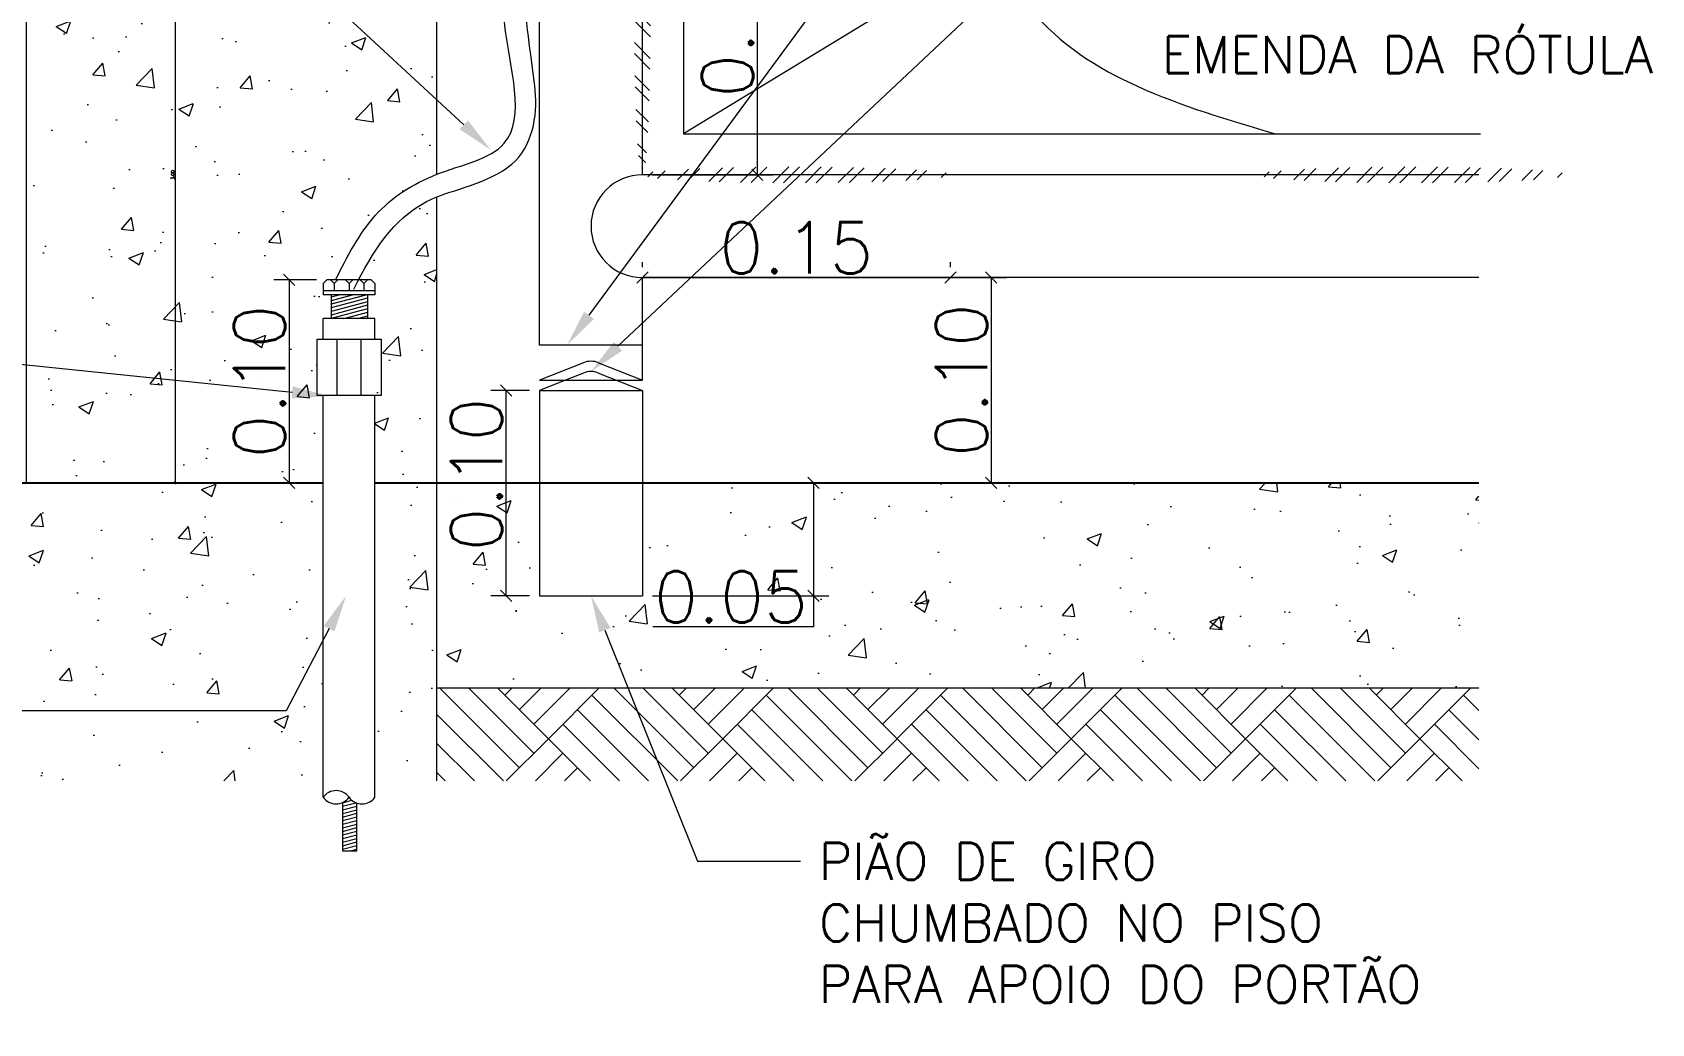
# Model space of a CAD drawing. Header units: inches. Extents: x -7660 to 802, y -193 to 3.
# Drawn here: x 673.28 to 681.22, y -144.11 to -139.25 of the extents above; entities that cross this region are included whole.
import ezdxf
from ezdxf import colors
from ezdxf.entities.mleader import LeaderData, LeaderLine
from ezdxf.math import Vec2, Vec3

# ---------------------------------------------------------------- set-up
doc = ezdxf.new("R2010")
doc.units = ezdxf.units.IN
doc.header["$MEASUREMENT"] = 0
for name, color, linetype in [('COTAS', 8, 'Continuous'), ('T4U-CHAMADA', 7, 'Continuous'), ('T4U-CONCRETO', 4, 'Continuous'), ('T4U-COTA', 9, 'Continuous'), ('T4U-Hachura', 9, 'Continuous'), ('T4U-Portão', 105, 'Continuous'), ('T4U-TERRENO', 7, 'Continuous')]:
    doc.layers.add(name, color=color, linetype=linetype)
doc.styles.add('ROMANS', font='romans.shx', dxfattribs={"height": 10})
doc.dimstyles.new('T4U-COTA 1-50', dxfattribs={"dimscale": 0.5, "dimtxt": 0.15, "dimasz": 0.11, "dimexe": 0.15, "dimexo": 0.1, "dimgap": 0.04, "dimtad": 1, "dimtoh": 1, "dimzin": 0, "dimdsep": 46, "dimtxsty": 'ROMANS', "dimblk": 'OBLIQUE', "dimcen": 0.1, "dimclrt": 1, "dimazin": 0, "dimtfac": 1, "dimtofl": 0, "dimtmove": 0, "dimatfit": 3, "dimfxl": 1, "dimtolj": 1, "dimtzin": 0, "dimarcsym": 0})
pattern_1 = [(50, (426.1355, -456.9107), (0.7172602, -0.06275213), [0.075, -0.825]), (355, (426.1355, -456.9107), (-0.1387513, 0.7521921), [0.06, -0.66]), (100.4514, (426.19526, -456.9159), (0.5785094, 0.68943954), [0.0637402, -0.7011421]), (46.1842, (426.1355, -456.7107), (1.067241, -0.165519), [0.1125, -1.2375]), (96.6356, (426.2244, -456.7245), (0.9346627, 0.9741179), [0.0956103, -1.051713]), (351.1842, (426.1355, -456.7107), (0.934662, 0.9741186), [0.09, -0.99]), (21, (426.2355, -456.7607), (0.59690705, -0.4026189), [0.075, -0.825]), (326, (426.2355, -456.7607), (0.2433153, 0.72515005), [0.06, -0.66]), (71.4514, (426.2852, -456.79425), (0.8402226, 0.3225305), [0.0637402, -0.7011421]), (37.5, (426.1355, -456.9107), (0.01215986, 0.33289385), [0, -0.652, 0, -0.67, 0, -0.6625]), (7.5, (426.1355, -456.9107), (0.26306954, 0.39441171), [0, -0.382, 0, -0.637, 0, -0.2525]), (327.5, (425.9125, -456.9107), (0.53382244, -0.02255487), [0, -0.25, 0, -0.78, 0, -1.035]), (317.5, (425.8125, -456.9107), (0.58318617, 0.10010498), [0, -0.325, 0, -0.518, 0, -0.735])]

# ---------------------------------------------------------------- blocks, each defined once
blk = doc.blocks.new('_OBLIQUE')
at = {"color": 0, "linetype": 'ByBlock', "lineweight": -2}
blk.add_line((-0.5, -0.5), (0.5, 0.5), dxfattribs=at)
blk = doc.blocks.new('*D225')
at = {"layer": 'COTAS', "color": 0, "lineweight": -2, "transparency": 16777216}
for p, q in [((2273.0727, 879.5089), (2273.9301, 879.5089)), ((2273.8551, 879.5089), (2273.8551, 878.9589)), ((2273.0727, 878.9589), (2273.9301, 878.9589)), ((2273.8551, 878.9589), (2273.8551, 878.8089)), ((2273.8551, 878.8089), (2273.0732, 878.8089))]:
    blk.add_line(p, q, dxfattribs=at)
at = {"layer": 'COTAS', "color": 0, "lineweight": -2, "transparency": 16777216, "xscale": 0.055, "yscale": 0.055, "zscale": 0.055}
for p, rotation in [((2273.8551, 879.5089), 90), ((2273.8551, 878.9589), 270)]:
    blk.add_blockref('_OBLIQUE', p, dxfattribs=dict(at, rotation=rotation))
at = {"layer": 'COTAS', "color": 7, "lineweight": 15, "transparency": 16777216, "insert": (2273.4541, 878.9539), "char_height": 0.25, "attachment_point": 5, "style": 'ROMANS'}
blk.add_mtext('\\A1;0.05', dxfattribs=at)
blk = doc.blocks.new('*D226')
at = {"layer": 'COTAS', "color": 0, "lineweight": -2, "transparency": 16777216}
for p, q in [((2272.4727, 879.9589), (2272.2846, 879.9589)), ((2272.3596, 878.9589), (2272.3596, 879.9589)), ((2272.4727, 878.9589), (2272.2846, 878.9589))]:
    blk.add_line(p, q, dxfattribs=at)
at = {"layer": 'COTAS', "color": 0, "lineweight": -2, "transparency": 16777216, "xscale": 0.055, "yscale": 0.055, "zscale": 0.055}
for p, rotation in [((2272.3596, 879.9589), 90), ((2272.3596, 878.9589), 270)]:
    blk.add_blockref('_OBLIQUE', p, dxfattribs=dict(at, rotation=rotation))
at = {"layer": 'COTAS', "color": 7, "lineweight": 15, "transparency": 16777216, "insert": (2272.2146, 879.5502), "char_height": 0.25, "attachment_point": 5, "rotation": 90, "style": 'ROMANS'}
blk.add_mtext('\\A1;0.10', dxfattribs=at)
blk = doc.blocks.new('*D227')
at = {"layer": 'COTAS', "color": 0, "lineweight": -2, "transparency": 16777216}
for p, q in [((2274.2638, 880.5089), (2274.7962, 880.5089)), ((2274.7212, 880.5089), (2274.7212, 879.5089)), ((2274.2638, 879.5089), (2274.7962, 879.5089))]:
    blk.add_line(p, q, dxfattribs=at)
at = {"layer": 'COTAS', "color": 0, "lineweight": -2, "transparency": 16777216, "xscale": 0.055, "yscale": 0.055, "zscale": 0.055}
for p, rotation in [((2274.7212, 880.5089), 90), ((2274.7212, 879.5089), 270)]:
    blk.add_blockref('_OBLIQUE', p, dxfattribs=dict(at, rotation=rotation))
at = {"layer": 'COTAS', "color": 7, "lineweight": 15, "transparency": 16777216, "insert": (2274.5762, 880.0089), "char_height": 0.25, "attachment_point": 5, "rotation": 90, "style": 'ROMANS'}
blk.add_mtext('\\A1;0.10', dxfattribs=at)
blk = doc.blocks.new('*D228')
at = {"layer": 'T4U-COTA', "color": 0, "lineweight": -2, "transparency": 16777216}
for p, q in [((2272.381, 882.5089), (2270.733, 882.5089)), ((2270.748, 882.5089), (2270.748, 879.5089)), ((2270.3508, 879.5089), (2270.763, 879.5089))]:
    blk.add_line(p, q, dxfattribs=at)
at = {"layer": 'T4U-COTA', "color": 0, "lineweight": -2, "transparency": 16777216, "xscale": 0.011, "yscale": 0.011, "zscale": 0.011}
for p, rotation in [((2270.748, 882.5089), 90), ((2270.748, 879.5089), 270)]:
    blk.add_blockref('_OBLIQUE', p, dxfattribs=dict(at, rotation=rotation))
at = {"layer": 'T4U-COTA', "color": 1, "lineweight": 15, "transparency": 16777216, "insert": (2270.7365, 881.0089), "char_height": 0.015, "attachment_point": 5, "rotation": 90, "style": 'ROMANS'}
blk.add_mtext('\\A1;3.00', dxfattribs=at)
blk = doc.blocks.new('*D224')
at = {"layer": 'COTAS', "color": 0, "lineweight": -2, "transparency": 16777216}
for p, q in [((2271.4367, 880.4975), (2271.2288, 880.4975)), ((2271.3038, 880.4975), (2271.3038, 879.5089)), ((2271.4187, 879.5089), (2271.2288, 879.5089))]:
    blk.add_line(p, q, dxfattribs=at)
at = {"layer": 'COTAS', "color": 0, "lineweight": -2, "transparency": 16777216, "xscale": 0.055, "yscale": 0.055, "zscale": 0.055}
for p, rotation in [((2271.3038, 880.4975), 90), ((2271.3038, 879.5089), 270)]:
    blk.add_blockref('_OBLIQUE', p, dxfattribs=dict(at, rotation=rotation))
at = {"layer": 'COTAS', "color": 7, "lineweight": 15, "transparency": 16777216, "insert": (2271.1588, 880.0032), "char_height": 0.25, "attachment_point": 5, "rotation": 90, "style": 'ROMANS'}
blk.add_mtext('\\A1;0.10', dxfattribs=at)
blk = doc.blocks.new('*D219')
at = {"layer": 'COTAS', "color": 0, "lineweight": -2, "transparency": 16777216}
for p, q in [((2273.0727, 882.5089), (2273.6574, 882.5089)), ((2273.5824, 881.0089), (2273.5824, 882.5089)), ((2273.0727, 881.0089), (2273.6574, 881.0089))]:
    blk.add_line(p, q, dxfattribs=at)
at = {"layer": 'COTAS', "color": 0, "lineweight": -2, "transparency": 16777216, "xscale": 0.055, "yscale": 0.055, "zscale": 0.055}
for p, rotation in [((2273.5824, 882.5089), 90), ((2273.5824, 881.0089), 270)]:
    blk.add_blockref('_OBLIQUE', p, dxfattribs=dict(at, rotation=rotation))
at = {"layer": 'COTAS', "color": 7, "lineweight": 15, "transparency": 16777216, "insert": (2273.4374, 881.7589), "char_height": 0.25, "attachment_point": 5, "rotation": 90, "style": 'ROMANS'}
blk.add_mtext('\\A1;0.15', dxfattribs=at)
blk = doc.blocks.new('*D222')
at = {"layer": 'COTAS', "color": 0, "lineweight": -2, "transparency": 16777216}
for p, q in [((2273.0227, 880.5589), (2273.0227, 880.5839)), ((2274.5227, 880.5589), (2274.5227, 880.5839)), ((2273.0227, 880.5089), (2274.5227, 880.5089))]:
    blk.add_line(p, q, dxfattribs=at)
at = {"layer": 'COTAS', "color": 0, "lineweight": -2, "transparency": 16777216, "xscale": 0.055, "yscale": 0.055, "zscale": 0.055, "rotation": 180}
blk.add_blockref('_OBLIQUE', (2273.0227, 880.5089), dxfattribs=at)
at = {"layer": 'COTAS', "color": 0, "lineweight": -2, "transparency": 16777216, "xscale": 0.055, "yscale": 0.055, "zscale": 0.055}
blk.add_blockref('_OBLIQUE', (2274.5227, 880.5089), dxfattribs=at)
at = {"layer": 'COTAS', "color": 7, "lineweight": 15, "transparency": 16777216, "insert": (2273.7727, 880.6539), "char_height": 0.25, "attachment_point": 5, "style": 'ROMANS'}
blk.add_mtext('\\A1;0.15', dxfattribs=at)
blk = doc.blocks.new('FSDFSD.S5G.F5G.5G.D5FG.D6')
at = {"lineweight": 15}
h = blk.add_hatch(dxfattribs=at)
h.set_pattern_fill('ANSI32', color=256, scale=0.3, angle=-90)
h.set_pattern_definition([(315, (-406892.36719, 613672.33824), (0.079549512883, 0.079549512883), []), (315, (-406892.36719, 613672.2852), (0.079549512883, 0.079549512883), [])])
edge = h.paths.add_edge_path()
edge.add_ellipse((7.8756, 4.4497), major_axis=(0, -0.75), ratio=0.052073, start_angle=0, end_angle=360, ccw=False)
h = blk.add_hatch(dxfattribs=at)
h.set_pattern_fill('ANSI32', color=256, scale=0.3)
h.set_pattern_definition([(45, (-613632.76358, -406924.5437), (-0.079549512883, 0.079549512883), []), (45, (-613632.71055, -406924.5437), (-0.079549512883, 0.079549512883), [])])
edge = h.paths.add_edge_path()
edge.add_ellipse((8.6262, 3.6991), major_axis=(-0.75, 0), ratio=0.052073, start_angle=0, end_angle=360, ccw=False)
h = blk.add_hatch(dxfattribs=at)
h.set_pattern_fill('ANSI32', color=256, scale=0.3)
h.set_pattern_definition([(45, (-613629.76358, -406924.5437), (-0.079549512883, 0.079549512883), []), (45, (-613629.71055, -406924.5437), (-0.079549512883, 0.079549512883), [])])
edge = h.paths.add_edge_path()
edge.add_ellipse((11.6262, 3.6991), major_axis=(-0.75, 0), ratio=0.052073, start_angle=0, end_angle=360, ccw=False)
at = {"layer": 'T4U-Hachura', "lineweight": 15}
h = blk.add_hatch(dxfattribs=at)
h.set_pattern_fill('AR-CONC', color=256, scale=0.1, style=0)
h.set_pattern_definition(pattern_1)
edge = h.paths.add_edge_path()
edge.add_line((6.8756, 8.182), (4.8756, 8.182))
edge.add_line((4.8756, 8.182), (4.8756, 2.1991))
edge.add_line((4.8756, 2.1991), (6.3216, 2.1991))
edge.add_line((6.3216, 2.1991), (6.3216, 2.9994))
edge.add_line((6.3216, 2.9994), (6.3619, 2.9994))
edge.add_line((6.3619, 2.9994), (6.3619, 3.1157))
edge.add_line((6.3619, 3.1157), (6.3216, 3.1157))
edge.add_line((6.3216, 3.1157), (6.3216, 3.1697))
edge.add_line((6.3216, 3.1697), (6.3396, 3.1877))
edge.add_line((6.3396, 3.1877), (6.3815, 3.1877))
edge.add_spline(control_points=[(6.3815, 3.1877), (6.4312, 3.2754), (6.5032, 3.4577), (6.7181, 3.6216), (6.7957, 3.6639), (6.8756, 3.702)], knot_values=[0, 0, 0, 0, 0.052313, 0.052313, 0.076786, 0.076786, 0.076786, 0.076786], degree=3, periodic=0)
edge.add_line((6.8756, 3.702), (6.8756, 8.182))
h.paths.add_polyline_path([(6.3216, 2.1991), (4.8756, 2.1991), (4.8756, 0.7484), (6.3216, 0.7484)])
h.paths.add_polyline_path([(6.8756, 2.1991), (6.5736, 2.1991), (6.5736, 0.7484), (6.8756, 0.7484)])
edge = h.paths.add_edge_path(flags=17)
edge.add_spline(control_points=[(6.8756, 3.5899), (6.8287, 3.5663), (6.7842, 3.5414), (6.5992, 3.4157), (6.5347, 3.27), (6.4816, 3.1877)], knot_values=[0.001382, 0.001382, 0.001382, 0.001382, 0.016781, 0.016781, 0.072149, 0.072149, 0.072149, 0.072149], degree=3, periodic=0)
edge.add_line((6.4816, 3.1877), (6.5556, 3.1877))
edge.add_line((6.5556, 3.1877), (6.5736, 3.1697))
edge.add_line((6.5736, 3.1697), (6.5736, 3.1157))
edge.add_line((6.5736, 3.1157), (6.539, 3.1157))
edge.add_line((6.539, 3.1157), (6.539, 2.9994))
edge.add_line((6.539, 2.9994), (6.5736, 2.9994))
edge.add_line((6.5736, 2.9994), (6.5736, 2.1991))
edge.add_line((6.5736, 2.1991), (6.8756, 2.1991))
edge.add_line((6.8756, 2.1991), (6.8756, 3.5899))
h = blk.add_hatch(dxfattribs=at)
h.set_pattern_fill('AR-CONC', color=256, scale=0.1, style=0)
h.set_pattern_definition(pattern_1)
h.paths.add_polyline_path([(11.9484, 2.1991), (7.8756, 2.1991), (7.8756, 1.6491), (7.3756, 1.6491), (7.3756, 2.1991), (6.8756, 2.1991), (6.8756, 1.1991), (11.9484, 1.1991)])
h = blk.add_hatch(dxfattribs=at)
h.set_pattern_fill('AR-PARQ1', color=9, scale=0.05, angle=45, style=0)
h.set_pattern_definition([(135, (426.1355, -456.9107), (-0.84852814, 0), [0.6, -0.6]), (135, (426.2062, -456.84), (-0.84852814, 0), [0.6, -0.6]), (135, (426.2769, -456.7693), (-0.84852814, 0), [0.6, -0.6]), (135, (426.3476, -456.69857), (-0.84852814, 0), [0.6, -0.6]), (135, (426.41833, -456.62786), (-0.84852814, 0), [0.6, -0.6]), (135, (426.48904, -456.55715), (-0.84852814, 0), [0.6, -0.6]), (135, (426.55975, -456.48644), (-0.84852814, 0), [0.6, -0.6]), (45, (425.7112, -456.48644), (0.84852814, 0), [0.6, -0.6]), (45, (425.6405, -456.4157), (0.84852814, 0), [0.6, -0.6]), (45, (425.5698, -456.345), (0.84852814, 0), [0.6, -0.6]), (45, (425.4991, -456.2743), (0.84852814, 0), [0.6, -0.6]), (45, (425.4284, -456.2036), (0.84852814, 0), [0.6, -0.6]), (45, (425.3577, -456.1329), (0.84852814, 0), [0.6, -0.6]), (45, (425.28696, -456.0622), (0.84852814, 0), [0.6, -0.6])])
h.paths.add_polyline_path([(11.9484, 1.1991), (6.8756, 1.1991), (6.8756, 0.7484), (11.9484, 0.7484)])
at = {"layer": 'T4U-Portão', "lineweight": 15}
h = blk.add_hatch(dxfattribs=at)
h.set_pattern_fill('ANSI31', color=256, scale=0.135, angle=330, style=0)
h.set_pattern_definition([(15, (-0.979975, -32.913406), (-0.004367571, 0.016299998), [])])
h.paths.add_polyline_path([(6.539, 3.1157), (6.3619, 3.1157), (6.3619, 2.9994), (6.539, 2.9994)])
h = blk.add_hatch(dxfattribs=at)
h.set_pattern_fill('ANSI31', color=256, scale=0.135, angle=330, style=0)
h.set_pattern_definition([(15, (-0.979975, -34.553042), (-0.004367571, 0.016299998), [])])
h.paths.add_polyline_path([(6.4851, 0.6404, -0.15437), (6.4476, 0.6684, -0.132225), (6.4164, 0.6429), (6.4164, 0.4077), (6.4851, 0.4077)])
at = {"lineweight": 15}
blk.add_spline([(8.0756, 7.1772), (9.4822, 5.0002), (9.7695, 4.5025), (10.956, 3.8991)], degree=3, dxfattribs=at)
at = {"layer": 'T4U-CONCRETO', "lineweight": 15}
for p, q in [((6.8756, 0.7484), (6.8756, 3.5899)), ((11.9484, 1.1991), (6.8756, 1.1991))]:
    blk.add_line(p, q, dxfattribs=at)
for points in [[(4.8756, 8.182), (4.8756, 2.1991), (6.3216, 2.1991)], [(6.8756, 3.702), (6.8756, 8.182)], [(6.5736, 2.1991), (6.8756, 2.1991)]]:
    blk.add_lwpolyline(points, dxfattribs=at)
at = {"layer": 'T4U-Portão', "lineweight": 15}
for p, q in [((10.9373, 5.6413), (8.0756, 3.8991)), ((6.3216, 3.1697), (6.3396, 3.1877)), ((6.3216, 3.1697), (6.3216, 3.1157)), ((6.5556, 3.1877), (6.3396, 3.1877)), ((6.3576, 3.1877), (6.3756, 3.1697)), ((6.3936, 3.1877), (6.3756, 3.1697)), ((6.3756, 3.1697), (6.3756, 3.1337)), ((6.4296, 3.1877), (6.4476, 3.1697)), ((6.4656, 3.1877), (6.4476, 3.1697)), ((6.4476, 3.1697), (6.4476, 3.1337)), ((6.5016, 3.1877), (6.5196, 3.1697)), ((6.5376, 3.1877), (6.5196, 3.1697)), ((6.5196, 3.1697), (6.5196, 3.1337)), ((6.5556, 3.1877), (6.5736, 3.1697)), ((6.5736, 3.1697), (6.5736, 3.1157)), ((6.5736, 3.1337), (6.3216, 3.1337)), ((6.5736, 3.1157), (6.3216, 3.1157)), ((6.3619, 2.9994), (6.3619, 3.1157)), ((6.539, 2.9994), (6.539, 3.1157)), ((6.3216, 2.899), (6.3216, 2.9994)), ((6.5736, 2.9994), (6.3216, 2.9994)), ((6.5736, 2.899), (6.5736, 2.9994)), ((6.3216, 0.6684), (6.3216, 2.6241)), ((6.5736, 0.6684), (6.5736, 2.6241))]:
    blk.add_line(p, q, dxfattribs=at)
at = {"layer": 'T4U-Portão', "color": 105, "lineweight": 15}
for p, q in [((11.9484, 3.1991), (7.8756, 3.1991)), ((7.8756, 2.6991), (7.8756, 3.1991)), ((7.5884, 2.7842), (7.3756, 2.6991)), ((7.6627, 2.7842), (7.8756, 2.6991)), ((7.5006, 2.6991), (7.3756, 2.6491)), ((7.5884, 2.7342), (7.5006, 2.6991)), ((7.6627, 2.7342), (7.8756, 2.6491)), ((7.3756, 2.6491), (7.3756, 1.6491)), ((7.3756, 2.6491), (7.8756, 2.6491)), ((7.8756, 2.6491), (7.8756, 1.6491)), ((7.8756, 2.6491), (7.8756, 2.1991)), ((7.3756, 1.6491), (7.8756, 1.6491))]:
    blk.add_line(p, q, dxfattribs=at)
for points in [[(7.8756, 2.8703), (7.3756, 2.8703), (7.3756, 8.182)], [(11.9484, 3.6991), (7.8756, 3.6991), (7.8756, 8.182)], [(8.0756, 8.1813), (8.0756, 3.8991), (11.9555, 3.8991)], [(7.3756, 2.6991), (7.8756, 2.6991)]]:
    blk.add_lwpolyline(points, dxfattribs=at)
at = {"layer": 'T4U-Portão', "lineweight": 15}
blk.add_lwpolyline([(6.292, 2.899), (6.6032, 2.899), (6.6032, 2.6241), (6.292, 2.6241)], close=True, dxfattribs=at)
for points in [[(6.39, 2.6241), (6.39, 2.899)], [(6.5052, 2.899), (6.5052, 2.6241)], [(6.4164, 0.6429), (6.4164, 0.4077), (6.4851, 0.4077), (6.4851, 0.6404)]]:
    blk.add_lwpolyline(points, dxfattribs=at)
at = {"layer": 'T4U-Portão', "color": 105, "lineweight": 15}
for centre, radius, start, end in [((7.8756, 3.4491), 0.25, 90, 270), ((7.6256, 2.6914), 0.1, 68.19859, 111.80141), ((7.6256, 2.6414), 0.1, 68.19859, 111.80141)]:
    blk.add_arc(centre, radius, start, end, dxfattribs=at)
at = {"layer": 'T4U-Portão', "lineweight": 15}
for centre, start, end in [((6.3846, 0.6231), 35.70074, 144.29926), ((6.3846, 0.7137), 215.70074, 324.29926), ((6.5106, 0.7137), 215.70074, 324.29926)]:
    blk.add_arc(centre, 0.0776, start, end, dxfattribs=at)
blk.add_spline([(6.3815, 3.1877), (6.5768, 3.5024), (6.8756, 3.702), (7.2032, 3.8528), (7.2064, 4.4257), (7.1948, 4.5991)], degree=3, dxfattribs=at)
blk.add_open_spline([(6.4706, 3.1423), (6.5678, 3.333), (6.6579, 3.4808), (6.9326, 3.6262), (7.0862, 3.6415), (7.3287, 3.8114), (7.3634, 3.9605), (7.3482, 4.2119), (7.3169, 4.3395), (7.3029, 4.5824), (7.3013, 4.5931), (7.3, 4.5991)], degree=3, knots=[0, 0, 0, 0, 0.0628246, 0.0628246, 0.1029997, 0.1029997, 0.1349671, 0.1349671, 0.1669344, 0.1669344, 0.1725701, 0.1725701, 0.1725701, 0.1725701], dxfattribs=at)
at = {"layer": 'T4U-TERRENO', "color": 3, "lineweight": 15, "const_width": 0.01}
for points in [[(3.5983, 2.1991), (6.3216, 2.1991)], [(6.5736, 2.1991), (11.9484, 2.1991)]]:
    blk.add_lwpolyline(points, dxfattribs=at)
at = {"layer": 'COTAS', "lineweight": 15}
for base, p1, p2, picture, middle in [((8.4353, 5.1991), (7.8756, 3.6991), (7.8756, 5.1991), '*D219', (8.2903, 4.4491)), ((6.1567, 2.1991), (6.3396, 3.1877), (6.3216, 2.1991), '*D224', (6.0117, 2.6934)), ((9.5741, 2.1991), (9.0667, 3.1991), (9.0667, 2.1991), '*D227', (9.4291, 2.6991))]:
    dim = blk.add_linear_dim(base=base, p1=p1, p2=p2, angle=90, dimstyle='T4U-COTA 1-50', override={"dimtxt": 0.5, "dimlfac": 0.1, "dimclrt": 7, "dimtfillclr": 2}, dxfattribs=at)
    dim.commit()
    dim.dimension.update_dxf_attribs({"geometry": picture, "text_midpoint": middle, "insert": (-2265.1471, -877.3098)})
dim = blk.add_linear_dim(base=(9.3756, 3.1991), p1=(7.8756, 3.1991), p2=(9.3756, 3.1991), dimstyle='T4U-COTA 1-50', override={"dimtxt": 0.5, "dimlfac": 0.1, "dimclrt": 7, "dimtfillclr": 2}, dxfattribs=at)
dim.commit()
dim.dimension.update_dxf_attribs({"geometry": '*D222', "text_midpoint": (8.6256, 3.3441), "insert": (-2265.1471, -877.3098)})
for base, p1, p2, picture, middle, set_off in [((7.2125, 2.6491), (7.3756, 1.6491), (7.3756, 2.6491), '*D226', (7.2125, 2.2404), (-2265.1471, -877.3098)), ((8.7080144035, 2.1990747048), (7.8755823565, 1.6490747049), (7.8755823565, 2.1990747048), '*D225', (8.3070620225, 1.4990747048), (-2265.1470855783, -877.3098289087))]:
    dim = blk.add_linear_dim(base=base, p1=p1, p2=p2, angle=90, dimstyle='T4U-COTA 1-50', override={"dimtxt": 0.5, "dimlfac": 0.1, "dimclrt": 7, "dimtfillclr": 2}, dxfattribs=at)
    dim.commit()
    dim.dimension.update_dxf_attribs({"geometry": picture, "text_midpoint": middle, "dimtype": 128, "insert": set_off})
at = {"layer": 'T4U-COTA', "lineweight": 15}
dim = blk.add_linear_dim(base=(5.601, 2.1991), p1=(7.2439, 5.1991), p2=(5.1937, 2.1991), angle=90, dimstyle='T4U-COTA 1-50', override={"dimscale": 0.1, "dimclrt": 1, "dimtfillclr": 2}, dxfattribs=at)
dim.commit()
dim.dimension.update_dxf_attribs({"geometry": '*D228', "text_midpoint": (5.5895, 3.6991), "insert": (-2265.1471, -877.3098)})
at = {"layer": 'T4U-CHAMADA', "color": 7, "lineweight": 15}
ml = blk.add_multileader_mtext('Standard', dxfattribs=at)
ml.set_content('INSTALAR ANEL\\PDE REFORÇO NA\\PBASE DO PORTÃO', color=7, style='ROMANS')
ml.set_leader_properties()
ml.build(insert=Vec2(0, 0))
ml.multileader.update_dxf_attribs({"dogleg_length": 0.36, "arrow_head_size": 0.18, "scale": 0.1})
ctx = ml.context
ctx.base_point, ctx.scale, ctx.char_height, ctx.arrow_head_size, ctx.landing_gap_size, ctx.plane_origin = Vec3(10.3601, 6.174), 0.1, 0.18, 0.18, 0.09, Vec3(6.2165, 10.5705)
notes = []
notes.append((ctx, [(0, (1, 1, 0), (9.9412, 6.174), (1, 0), 0.4189, [(0, [(7.5091, 2.8703)], 0, [])])]))
ctx.mtext.insert, ctx.mtext.flow_direction = Vec3(10.4501, 6.264), 5
ml = blk.add_multileader_mtext('Standard', dxfattribs=at)
ml.set_content('LINGUETA NO PORTÃO\\PPARA O ATERRAMENTO', color=7, style='ROMANS')
ml.set_leader_properties()
ml.build(insert=Vec2(0, 0))
ml.multileader.update_dxf_attribs({"dogleg_length": 0.36, "arrow_head_size": 0.18, "scale": 0.1})
ctx = ml.context
ctx.base_point, ctx.scale, ctx.char_height, ctx.arrow_head_size, ctx.landing_gap_size, ctx.plane_origin = Vec3(0.1843, 5.8467), 0.1, 0.18, 0.18, 0.09, Vec3(10.0643, 9.8872)
ctx.text_align_type = 2
notes.append((ctx, [(0, (1, 1, 0), (5.7166, 5.8467), (-1, 0), 2.3437, [(0, [(7.1095, 4.881)], 0, [])])]))
ctx.mtext.insert, ctx.mtext.alignment, ctx.mtext.flow_direction = Vec3(3.2829, 5.9547), 3, 5
ml = blk.add_multileader_mtext('Standard', dxfattribs=at)
ml.set_content('APLICAR GRAXA \\PANTIOXIDANTE NA \\PEMENDA DA RÓTULA', color=7, style='ROMANS')
ml.set_leader_properties()
ml.build(insert=Vec2(0, 0))
ml.multileader.update_dxf_attribs({"dogleg_length": 0.36, "arrow_head_size": 0.18, "scale": 0.1})
ctx = ml.context
ctx.base_point, ctx.scale, ctx.char_height, ctx.arrow_head_size, ctx.landing_gap_size, ctx.plane_origin = Vec3(10.3153, 4.8841), 0.1, 0.18, 0.18, 0.09, Vec3(5.4529, 9.275)
notes.append((ctx, [(0, (1, 1, 0), (9.9042, 4.8841), (1, 0), 0.411, [(0, [(7.6256, 2.7414)], 0, [])])]))
ctx.mtext.insert, ctx.mtext.flow_direction = Vec3(10.4053, 4.9741), 5
ml = blk.add_multileader_mtext('Standard', dxfattribs=at)
ml.set_content('CABO DE AÇO GALVANIZADO\\P%%C3/8" VEM DA MALHA\\PDE ATERRAMENTO', color=7, style='ROMANS')
ml.set_leader_properties()
ml.build(insert=Vec2(0, 0))
ml.multileader.update_dxf_attribs({"dogleg_length": 0.36, "arrow_head_size": 0.18, "scale": 0.1})
ctx = ml.context
ctx.base_point, ctx.scale, ctx.char_height, ctx.arrow_head_size, ctx.landing_gap_size, ctx.plane_origin = Vec3(-0.3352, 4.7445), 0.1, 0.18, 0.18, 0.09, Vec3(10.0643, 8.785)
ctx.text_align_type = 2
notes.append((ctx, [(0, (1, 1, 0), (6.1422, 4.7445), (-1, 0), 2.5002, [(0, [(7.1382, 3.8204)], 0, [])])]))
ctx.mtext.insert, ctx.mtext.alignment, ctx.mtext.flow_direction = Vec3(3.552, 4.8345), 3, 5
ml = blk.add_multileader_mtext('Standard', dxfattribs=at)
ml.set_content('{\\W0.9;\\T0.9;BRAÇADEIRA TIPO CUNHA\\PPARA FIXAÇÃO DO ELETRODUTO\\P}NO PILAR', color=7, style='ROMANS')
ml.set_leader_properties()
ml.build(insert=Vec2(0, 0))
ml.multileader.update_dxf_attribs({"dogleg_length": 0.36, "arrow_head_size": 0.18, "scale": 0.1})
ctx = ml.context
ctx.base_point, ctx.scale, ctx.char_height, ctx.arrow_head_size, ctx.landing_gap_size, ctx.plane_origin = Vec3(-0.2693, 2.8029), 0.1, 0.18, 0.18, 0.09, Vec3(10.0643, 6.8433)
ctx.text_align_type = 2
notes.append((ctx, [(0, (1, 1, 0), (4.5854, 2.8029), (-1, 0), 1.2126, [(0, [(6.3499, 2.6218)], 0, [])])]))
ctx.mtext.insert, ctx.mtext.alignment, ctx.mtext.flow_direction = Vec3(3.2829, 2.8929), 3, 5
ml = blk.add_multileader_mtext('Standard', dxfattribs=at)
ml.set_content('ELETRODUTO DE KANAFLEX\\PRÍGIDO %%C1" COM BUCHA\\PDE ACABAMENTO\\P(VEDAR ELETRODUTO)', color=7, style='ROMANS')
ml.set_leader_properties()
ml.build(insert=Vec2(0, 0))
ml.multileader.update_dxf_attribs({"dogleg_length": 0.36, "arrow_head_size": 0.18, "scale": 0.1})
ctx = ml.context
ctx.base_point, ctx.scale, ctx.char_height, ctx.arrow_head_size, ctx.landing_gap_size, ctx.plane_origin = Vec3(-0.4329, 1.0886), 0.1, 0.18, 0.18, 0.09, Vec3(10.0643, 3.9261)
ctx.text_align_type = 2
notes.append((ctx, [(0, (1, 1, 0), (6.1422, 1.0886), (-1, 0), 2.7693, [(0, [(6.4333, 1.6491)], 0, [])])]))
ctx.mtext.insert, ctx.mtext.alignment, ctx.mtext.flow_direction = Vec3(3.2829, 1.2086), 3, 5
ml = blk.add_multileader_mtext('Standard', dxfattribs=at)
ml.set_content('PIÃO DE GIRO\\PCHUMBADO NO PISO\\PPARA APOIO DO PORTÃO', color=7, style='ROMANS')
ml.set_leader_properties()
ml.build(insert=Vec2(0, 0))
ml.multileader.update_dxf_attribs({"dogleg_length": 0.36, "arrow_head_size": 0.18, "scale": 0.1})
ctx = ml.context
ctx.base_point, ctx.scale, ctx.char_height, ctx.arrow_head_size, ctx.landing_gap_size, ctx.plane_origin = Vec3(8.6454, 0.3568), 0.1, 0.18, 0.18, 0.09, Vec3(5.1869, 3.9261)
notes.append((ctx, [(0, (1, 1, 0), (8.1447, 0.3568), (1, 0), 0.5007, [(0, [(7.6256, 1.6491)], 0, [])])]))
ctx.mtext.insert, ctx.mtext.flow_direction = Vec3(8.7354, 0.4468), 5
for ctx, leaders in notes:
    for number, flags, end, landing, length, lines in leaders:
        leader = LeaderData()
        leader.index, (leader.has_last_leader_line, leader.has_dogleg_vector, leader.attachment_direction) = number, flags
        leader.last_leader_point, leader.dogleg_vector, leader.dogleg_length = Vec3(end), Vec3(landing), length
        for number, points, colour, breaks in lines:
            line = LeaderLine()
            line.index, line.vertices, line.color, line.breaks = number, Vec3.list(points), colors.encode_raw_color(colour), breaks
            leader.lines.append(line)
        ctx.leaders.append(leader)

msp = doc.modelspace()

# ---------------------------------------------------------------- block references
at = {"color": 1, "lineweight": 5, "xscale": 1.007259579466486, "yscale": 1.007259579466486, "zscale": 1.007259579466486}
msp.add_blockref('FSDFSD.S5G.F5G.5G.D5FG.D6', (668.33504, -143.67091), dxfattribs=at)

doc.saveas('drawing.dxf')
